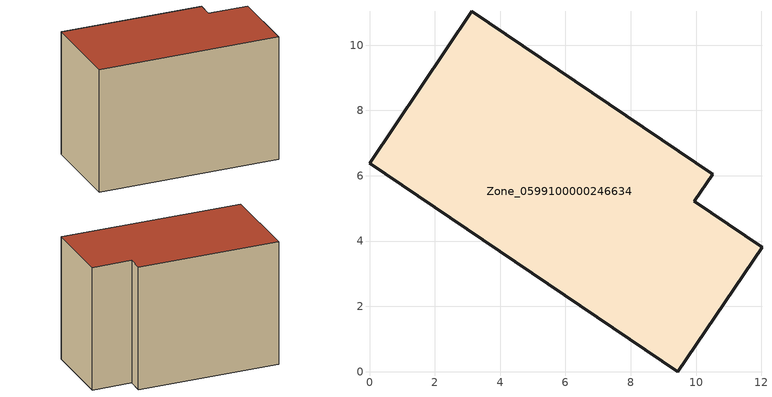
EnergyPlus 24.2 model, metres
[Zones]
Zone_0599100000246634
 floor ground (C_G): 9.45,0 0,6.38 3.14,11.03 10.52,6.04 9.94,5.22 12.02,3.81 z1.3
 wall outside (C_F): 10.52,6.04 3.14,11.03 0,6.38 9.45,0 12.02,3.81 9.94,5.22 10.52,6.04 z1.3:9.21
 roof outside (C_R): 12.02,3.81 9.94,5.22 10.52,6.04 3.14,11.03 0,6.38 9.45,0 z9.21
[BUILDING]
Pand.0599100000246634: North Axis=0; Terrain=City; Loads Convergence Tolerance Value=0.04; Temperature Convergence Tolerance Value=0.4; Solar Distribution=FullExterior; Maximum Number of Warmup Days=25; Minimum Number of Warmup Days=1
[Site:Location]
Rotterdam.The.Hague.AP_ZH_NLD Design_Conditions: Latitude=51.96; Longitude=4.45; Time Zone=1; Elevation=-4.5
[SITE:GROUNDTEMPERATURE:BUILDINGSURFACE]
18, 18, 18, 18, 18, 18, 18, 18, 18, 18, 18, 18
[MATERIAL] Thermal Absorptance=0.9; Solar Absorptance=0.7; Visible Absorptance=0.7
Name | Roughness | Thickness | Conductivity | Density | Specific Heat
G.TC.1975-1991 | MediumSmooth | 0.15 | 0.288461 | 540 | 1210
F.TC.1975-1991 | Rough | 0.3 | 0.230769 | 1920 | 840
R.TC.1975-1991 | MediumRough | 0.2 | 0.153846 | 1500 | 1000
[CONSTRUCTION]
C_G: G.TC.1975-1991
C_F: F.TC.1975-1991
C_R: R.TC.1975-1991
[ZONE]
Zone_0599100000246634: Type=1; Multiplier=1; Ceiling Height=Autocalculate; Volume=Autocalculate; Floor Area=autocalculate; Part of Total Floor Area=Yes
[ZONEINFILTRATION:DESIGNFLOWRATE]
Infil_Zone_0599100000246634: Zone or ZoneList or Space or SpaceList=Zone_0599100000246634; Schedule=AlwaysOn; Design Flow Rate Calculation Method=Flow/Area; Flow Rate per Floor Area=0.003; Constant Term Coefficient=1; Temperature Term Coefficient=0; Velocity Term Coefficient=0; Velocity Squared Term Coefficient=0
[HVACTEMPLATE:ZONE:IDEALLOADSAIRSYSTEM]
Zone_0599100000246634: Maximum Heating Supply Air Temperature=50; Minimum Cooling Supply Air Temperature=13; Maximum Heating Supply Air Humidity Ratio=0.0156; Minimum Cooling Supply Air Humidity Ratio=0.0077; Heating Limit=NoLimit; Cooling Limit=NoLimit; Dehumidification Control Type=ConstantSensibleHeatRatio; Cooling Sensible Heat Ratio=0.7; Dehumidification Setpoint=60; Humidification Control Type=None; Humidification Setpoint=30; Outdoor Air Method=None; Outdoor Air Flow Rate per Person=0.00944; Outdoor Air Flow Rate per Zone Floor Area=0; Outdoor Air Flow Rate per Zone=0; Demand Controlled Ventilation Type=None; Outdoor Air Economizer Type=NoEconomizer; Heat Recovery Type=None; Sensible Heat Recovery Effectiveness=0.7; Latent Heat Recovery Effectiveness=0.65
[ZONECONTROL:THERMOSTAT]
ThermostatControl_Zone_0599100000246634: Zone or ZoneList=Zone_0599100000246634; Control Type Schedule=DualSetpointControlType; Control 1=Thermostat_Zone_0599100000246634; Temperature Difference Between Cutout And Setpoint=0
[THERMOSTATSETPOINT:DUALSETPOINT]
Thermostat_Zone_0599100000246634: Heating Setpoint Temperature Schedule=HeatingSetpoint_Zone_0599100000246634; Cooling Setpoint Temperature Schedule=CoolingSetpoint_Zone_0599100000246634
[SCHEDULE:COMPACT]
HeatingSetpoint_Zone_0599100000246634: Through: 12/31, For: AllDays, Until: 24:00, 21
CoolingSetpoint_Zone_0599100000246634: Through: 12/31, For: AllDays, Until: 24:00, 24
DualSetpointControlType: Through: 12/31, For: AllDays, Until: 24:00, 4
AlwaysOn: Through: 12/31, For: AllDays, Until: 24:00, 1
